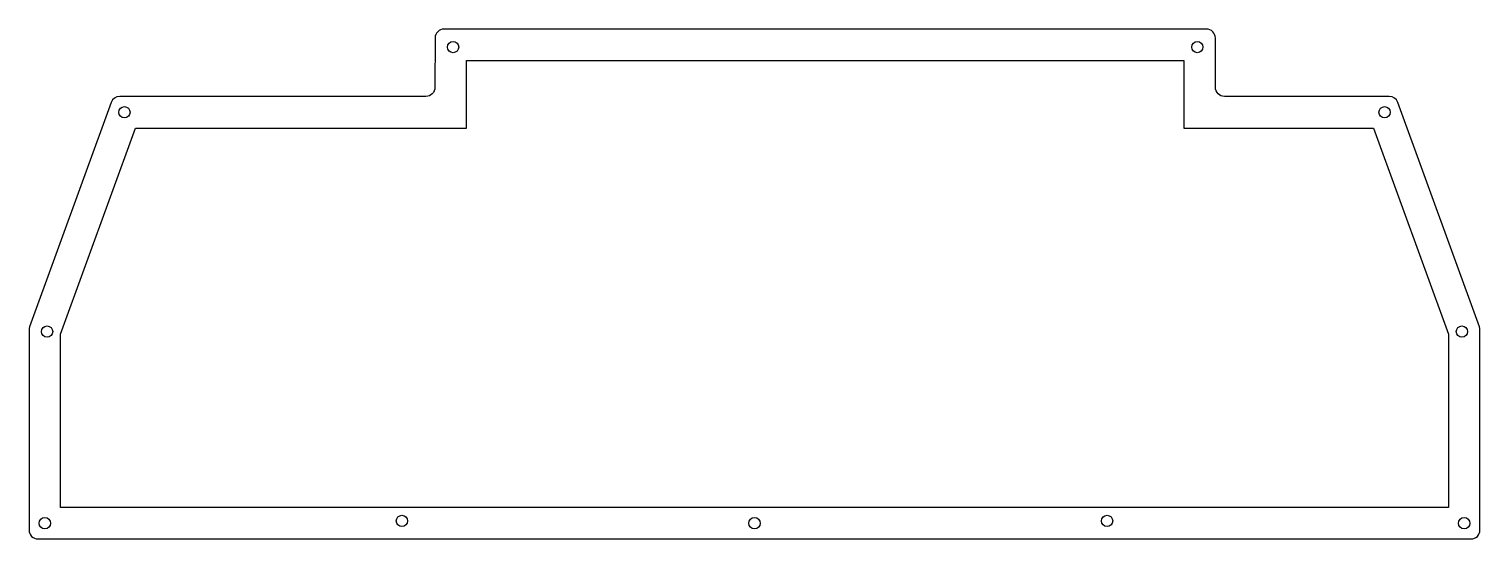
# Model space of a CAD drawing. Header units: millimetres. Extents: x -313 to 9, y -9 to 104.
import ezdxf

# ---------------------------------------------------------------- set-up
doc = ezdxf.new("R2010")
doc.units = ezdxf.units.MM
doc.layers.get('0').update_dxf_attribs({"linetype": 'CONTINUOUS'})

msp = doc.modelspace()

# ---------------------------------------------------------------- linework, layer by layer
msp.add_lwpolyline([(6.65, -8.88, 0.414214), (8.65, -6.88), (8.65, 37.42, 0.087415), (8.53, 38.1), (-9.57, 87.87, 0.315379), (-11.45, 89.19), (-47.99, 89.19, -0.413699), (-49.99, 91.18), (-50.01, 102.13, 0.413699), (-52.01, 104.12), (-220.99, 104.12, 0.413699), (-222.99, 102.13), (-223.01, 91.18, -0.413699), (-225.01, 89.19), (-292.9, 89.19, 0.31538), (-294.78, 87.87), (-312.88, 38.1, 0.087414), (-313, 37.42), (-313, -6.88, 0.414214), (-311, -8.88)], format="xyb", close=True)
msp.add_lwpolyline([(-14.95, 82.19), (1.65, 36.54), (1.65, -1.88), (-306, -1.88), (-306, 36.54), (-289.4, 82.19), (-216.02, 82.19), (-216, 97.12), (-57, 97.12), (-56.98, 82.19)], close=True)
for centre in [(-218.99, 100.12), (-54.01, 100.12), (-291.85, 85.69), (-12.5, 85.69), (-309, 37.07), (4.65, 37.07), (-309.5, -5.38), (-230.34, -4.88), (-152.17, -5.38), (-74.01, -4.88), (5.15, -5.38)]:
    msp.add_circle(centre, 1.25)

doc.saveas('drawing.dxf')
